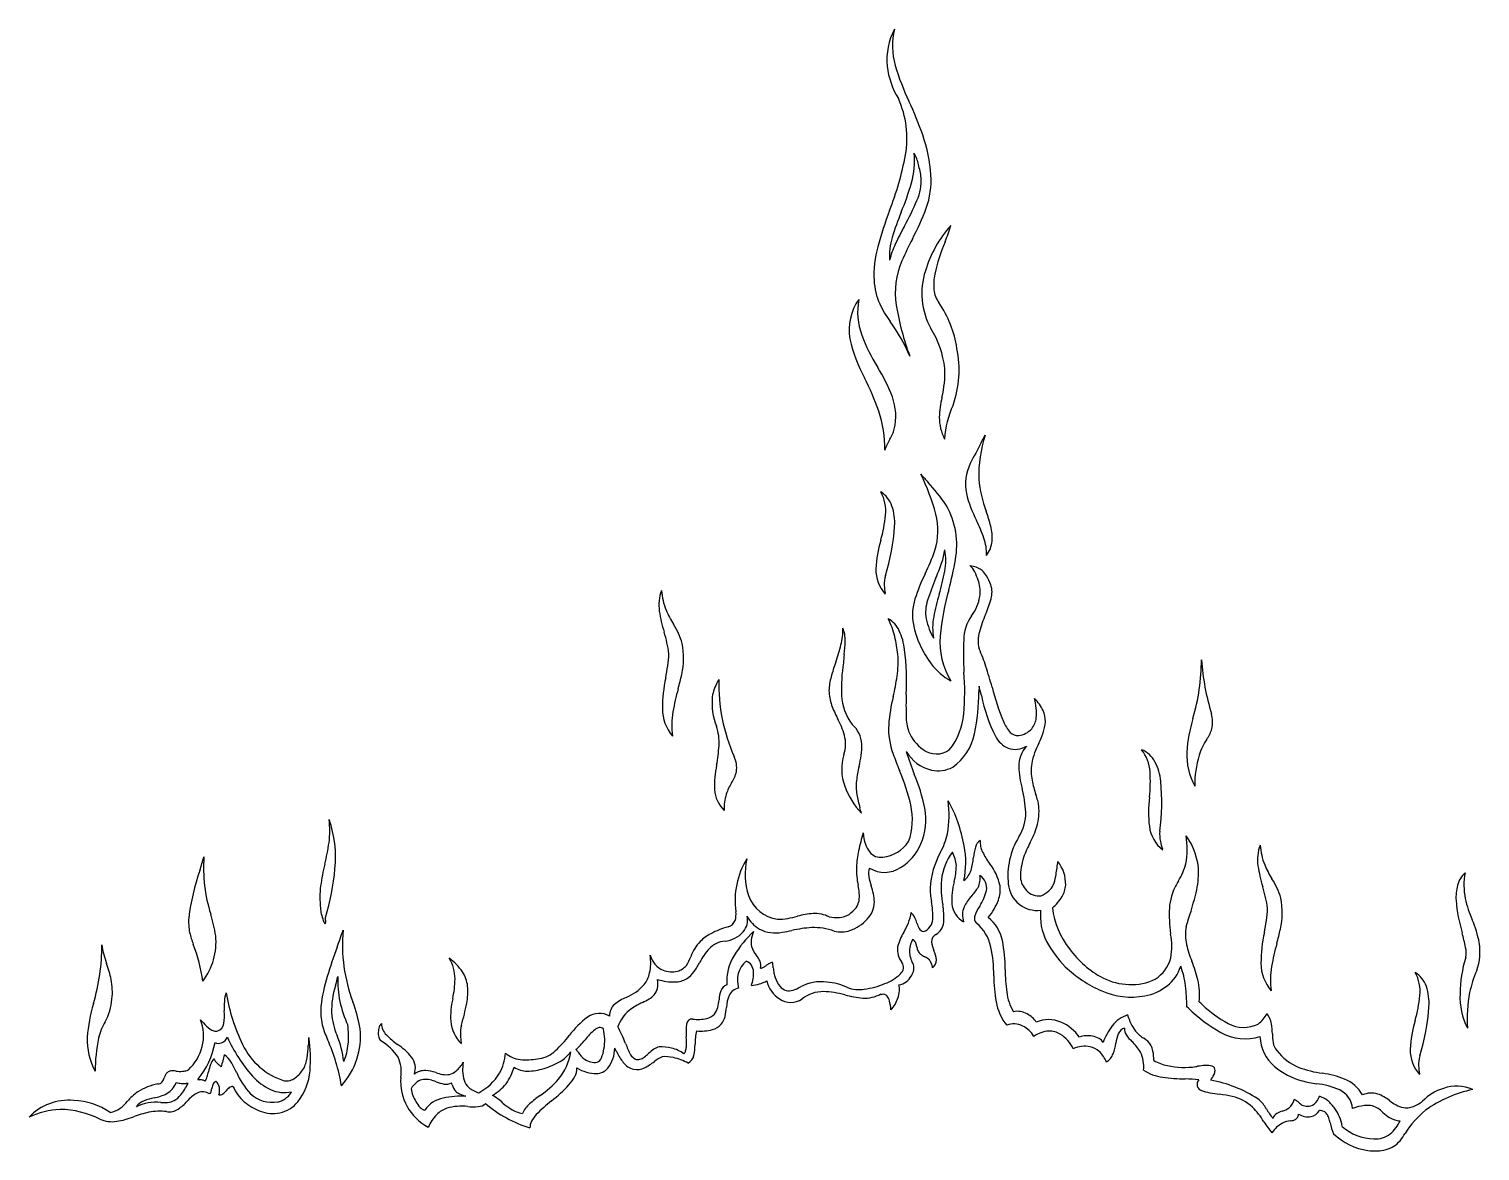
# Model space of a CAD drawing. Extents: x -38.8 to 24, y -17.1 to 3.4.
# Drawn here: x -38.77 to -32.73, y -15.37 to -10.7 of the extents above; entities that cross this region are included whole.
import ezdxf

# ---------------------------------------------------------------- set-up
doc = ezdxf.new("R2010")
doc.units = 0

msp = doc.modelspace()

# ---------------------------------------------------------------- linework, layer by layer
at = {"color": 7, "linetype": 'CONTINUOUS'}
for p, q in [((-34.808129, -12.424306), (-34.791764, -12.393611)), ((-34.818498, -13.004265), (-34.820819, -12.997637)), ((-34.81743, -13.438459), (-34.818183, -13.461618)), ((-34.652735, -13.643793), (-34.651848, -13.643625)), ((-34.489801, -14.173102), (-34.489109, -14.167822)), ((-32.744844, -14.620732), (-32.745232, -14.621701)), ((-33.945393, -14.779142), (-33.952248, -14.773127)), ((-36.655167, -14.989499), (-36.647251, -14.988621))]:
    msp.add_line(p, q, dxfattribs=at)
for centre, radius, start, end in [((-34.923194, -10.831658), 0.277773, 152.364841, 185.348882), ((-34.879185, -10.772911), 0.298441, 166.416012, 195.777904), ((-34.868119, -10.818894), 0.333883, 186.648689, 211.357002), ((-34.239299, -10.582139), 0.966138, 196.346801, 205.82133), ((-35.510447, -11.156671), 0.393074, 349.665575, 384.664966), ((-36.47942, -11.642446), 1.512306, 19.259945, 25.015127), ((-35.689751, -11.361932), 0.674318, 4.394706, 18.891342), ((-36.365433, -10.995881), 1.263044, 338.494474, 349.447726), ((-35.412845, -11.250758), 0.327424, 343.629498, 365.502998), ((-35.282612, -11.318272), 0.219261, 13.468368, 26.815779), ((-35.54635, -11.394327), 0.493619, 8.422507, 14.923605), ((-36.201653, -11.026324), 1.147531, 337.488796, 343.978444), ((-35.250929, -11.334426), 0.193272, 335.040612, 363.678769), ((-35.360602, -11.331619), 0.34385, 340.165203, 363.56111), ((-36.116413, -10.976047), 1.129872, 331.047745, 337.084865), ((-33.583749, -12.061986), 1.716037, 159.424568, 164.68752), ((-34.103211, -11.894315), 1.123343, 157.568587, 163.228489), ((-35.998943, -11.094066), 1.024949, 331.889856, 339.781407), ((-33.768278, -12.259205), 1.546014, 151.562653, 154.689433), ((-34.557321, -11.856595), 0.505328, 138.376945, 163.057394), ((-35.668394, -11.300141), 0.765845, 337.875078, 343.243169), ((-34.94065, -11.645451), 0.249738, 162.455205, 184.562597), ((-33.574877, -12.361308), 1.710441, 152.706532, 156.06772), ((-34.224652, -11.895748), 0.795949, 157.299452, 167.465301), ((-34.826162, -11.725322), 0.428835, 164.234818, 183.272694), ((-34.884136, -11.735597), 0.313442, 154.0107, 167.043113), ((-34.826704, -11.801824), 0.339299, 156.670767, 188.596186), ((-34.75387, -11.802897), 0.301718, 161.935087, 209.134234), ((-34.964914, -11.731484), 0.289963, 183.622294, 203.471113), ((-34.787184, -11.767008), 0.218914, 168.403657, 185.421928), ((-35.14137, -11.954942), 0.216908, 144.487121, 190.132845), ((-35.044605, -11.880887), 0.278217, 169.239433, 200.392873), ((-34.898871, -11.777787), 0.106708, 185.326569, 216.845963), ((-34.799605, -11.639472), 0.478602, 205.69348, 216.024698), ((-34.045746, -11.667032), 1.131752, 189.433998, 200.603324), ((-35.366773, -12.101732), 0.462483, 8.637927, 34.200361), ((-35.83859, -12.384588), 0.799964, 23.524431, 35.420257), ((-35.350361, -12.157487), 0.392416, 6.080729, 31.956601), ((-34.734593, -11.851791), 0.636195, 192.833623, 208.481264), ((-34.574394, -11.696417), 0.78329, 201.055726, 211.76773), ((-35.339535, -12.121956), 0.439252, 340.51322, 371.781165), ((-35.864309, -12.496769), 0.734751, 20.971418, 31.872307), ((-35.368049, -12.137192), 0.408451, 345.966605, 362.985559), ((-36.312286, -12.669274), 1.14089, 19.23325, 26.783018), ((-35.393191, -12.313951), 0.229418, 346.250441, 380.448363), ((-34.581572, -12.330637), 0.401473, 166.400355, 178.287497), ((-35.682905, -12.445959), 0.473089, 358.827617, 378.806541), ((-34.781267, -12.317816), 0.201601, 180.233968, 207.099072), ((-34.564754, -12.433654), 0.396709, 155.395855, 176.531276), ((-35.249496, -12.354431), 0.080386, 334.211364, 349.935421), ((-34.964516, -12.545436), 0.261313, 148.986574, 159.901182), ((-35.447608, -12.259518), 0.300059, 329.724143, 334.350722), ((-31.843891, -14.027243), 3.369883, 151.597312, 153.275131), ((-34.282078, -12.560259), 0.536239, 161.894168, 181.771648), ((-35.881642, -12.961687), 0.916684, 15.154077, 26.32386), ((-31.513163, -9.487098), 4.689707, 220.860387, 221.424634), ((-34.687483, -12.596527), 0.186654, 152.998546, 192.109301), ((-35.533375, -13.065597), 0.692807, 33.345507, 43.355585), ((-34.291427, -12.525776), 0.529103, 185.537964, 200.385184), ((-35.284312, -12.723792), 0.1105, 18.711567, 58.123173), ((-35.370323, -12.709095), 0.164633, 354.013643, 388.730444), ((-34.382602, -12.518351), 0.501306, 193.535698, 207.320002), ((-35.818434, -12.664964), 0.614909, 344.352788, 354.278686), ((-35.396446, -12.759428), 0.22815, 356.612689, 378.153894), ((-35.263129, -12.790008), 0.274829, 342.390639, 374.315833), ((-35.229947, -12.84685), 0.319488, 8.901333, 30.484789), ((-36.614565, -13.307603), 1.922393, 16.171387, 18.108855), ((-36.111958, -12.701147), 0.945989, 343.012732, 355.649443), ((-35.253104, -12.850793), 0.342976, 349.709216, 368.953515), ((-35.444977, -13.05129), 0.68731, 19.528227, 26.144967), ((-34.931294, -12.817032), 0.169111, 354.081601, 375.375171), ((-34.72523, -12.977036), 0.521982, 163.732087, 177.00298), ((-34.972425, -12.884674), 0.186249, 357.095687, 379.81393), ((-34.870818, -12.826709), 0.108012, 321.390083, 355.879974), ((-35.79786, -12.598949), 0.842549, 333.857353, 341.007608), ((-35.2115, -12.838748), 0.25389, 339.731141, 352.763097), ((-35.190983, -12.914213), 0.235401, 348.830696, 370.644467), ((-36.278087, -12.676325), 1.382686, 344.890993, 350.183495), ((-35.09938, -12.955937), 0.147249, 177.589599, 222.594809), ((-35.068395, -13.01333), 0.143389, 165.540552, 182.439159), ((-34.369221, -13.304237), 0.750704, 153.577413, 162.231835), ((-36.1531, -12.506821), 1.252259, 337.282489, 340.409269), ((-35.872447, -12.78855), 0.92834, 343.329648, 349.369058), ((-34.900206, -12.99271), 0.07209, 24.895016, 52.107494), ((-34.591988, -12.0073), 0.965305, 254.131596, 254.693093), ((-34.900601, -13.151046), 0.219379, 69.392022, 75.808618), ((-35.097208, -13.086892), 0.290444, 17.897025, 25.388415), ((-34.847361, -13.007773), 0.066538, 49.365427, 68.879598), ((-34.863959, -13.023697), 0.089459, 29.918579, 47.940056), ((-35.012614, -13.110633), 0.261667, 20.944556, 30.182733), ((-35.981136, -13.100281), 0.169008, 159.330306, 188.590068), ((-35.860766, -13.018132), 0.279406, 184.617415, 201.795223), ((-34.943626, -13.008302), 0.268259, 182.378018, 189.303885), ((-34.156972, -13.351438), 0.915228, 156.768438, 162.805329), ((-33.976371, -13.315429), 1.006194, 163.919792, 175.11061), ((-34.946381, -13.043656), 0.133812, 350.98636, 377.120377), ((-34.857199, -13.047185), 0.093914, 343.309611, 378.686367), ((-35.817538, -13.143541), 0.616069, 8.207028, 8.576012), ((-34.881764, -13.140541), 0.212656, 162.090826, 191.123738), ((-34.883486, -13.132466), 0.156552, 160.760683, 189.398163), ((-34.099381, -13.319632), 0.922554, 163.321551, 169.393482), ((-34.98395, -13.040393), 0.17145, 322.218807, 351.876429), ((-35.232393, -12.947585), 0.482065, 336.510155, 344.777785), ((-35.567939, -13.039339), 0.586674, 188.447615, 197.232025), ((-35.731519, -12.956359), 0.422454, 203.066055, 211.990515), ((-35.247427, -13.252281), 0.107673, 24.309981, 60.828389), ((-35.487192, -13.304579), 0.326829, 12.84459, 26.594868), ((-34.650165, -13.060312), 0.399894, 194.143885, 200.644067), ((-34.779092, -13.194652), 0.231463, 168.832623, 190.906183), ((-34.697172, -13.250129), 0.18397, 145.312362, 178.684189), ((-34.29176, -13.354902), 0.542972, 156.653768, 164.691819), ((-36.643249, -13.374933), 0.539789, 7.639367, 17.441964), ((-36.32689, -13.336432), 0.283942, 15.484513, 33.390734), ((-35.618109, -13.205717), 0.234044, 345.057417, 362.192151), ((-35.508239, -13.247602), 0.13402, 358.860102, 382.292298), ((-35.392032, -13.319959), 0.267327, 7.369521, 24.770197), ((-34.69937, -13.104061), 0.398662, 191.210782, 217.349324), ((-34.856612, -13.142913), 0.177638, 199.188799, 212.533469), ((-34.677796, -13.250782), 0.143151, 164.094645, 192.727613), ((-36.34716, -13.321472), 0.300138, 346.945906, 371.696579), ((-36.265436, -13.040408), 0.902136, 340.713015, 345.514387), ((-35.83529, -13.243229), 0.461098, 352.07142, 359.125282), ((-35.713311, -13.36665), 0.561182, 6.165105, 13.891149), ((-36.270503, -13.418057), 1.151227, 357.244208, 366.603424), ((-34.671303, -13.254853), 0.30863, 175.319507, 211.436553), ((-33.826633, -13.304189), 1.056069, 176.836235, 184.101426), ((-35.322771, -13.521688), 0.559166, 17.204453, 25.345737), ((-36.85273, -13.254407), 0.746075, 348.49541, 356.252129), ((-34.476414, -13.663278), 0.992218, 160.88639, 164.597686), ((-34.701138, -13.444505), 0.68876, 171.368752, 182.611699), ((-34.680025, -13.395372), 0.704164, 172.776694, 175.582901), ((-35.561973, -13.337961), 0.407823, 351.70896, 364.440949), ((-34.809366, -13.186847), 0.260998, 217.551504, 241.317946), ((-34.761414, -13.326805), 0.870125, 343.585931, 359.901133), ((-32.873956, -13.25695), 1.019833, 184.012202, 196.931761), ((-35.517901, -13.533985), 0.617746, 167.778051, 179.786558), ((-37.451069, -13.074296), 1.431374, 344.797369, 347.288262), ((-35.200547, -13.465637), 0.241607, 164.174567, 177.865699), ((-36.225851, -13.237707), 1.079225, 346.933675, 351.524516), ((-35.930912, -13.45997), 1.053973, 354.900118, 364.36664), ((-37.136652, -14.09946), 2.462828, 15.470477, 17.56286), ((-35.173122, -13.703072), 0.931789, 164.218301, 170.225648), ((-35.760188, -13.507292), 0.169331, 149.287287, 171.780386), ((-36.041654, -13.343825), 0.156179, 330.466863, 334.882675), ((-35.167234, -13.431962), 0.733335, 178.293137, 204.107008), ((-35.261138, -13.454824), 0.180857, 180.575179, 200.230408), ((-35.639567, -13.465858), 0.821395, 348.036796, 360.295784), ((-36.361306, -13.852543), 1.598442, 13.571749, 15.013979), ((-33.711559, -13.175035), 1.084987, 194.272458, 202.252825), ((-35.668364, -13.508541), 0.260661, 174.395263, 201.788271), ((-34.965215, -13.343124), 0.497156, 200.516271, 207.421531), ((-35.180422, -13.470197), 0.208838, 181.561881, 217.665067), ((-34.470945, -13.655663), 0.724811, 166.112509, 175.447244), ((-33.575139, -13.522003), 1.546233, 178.198973, 181.573221), ((-34.174602, -13.352716), 0.645069, 191.149044, 207.119438), ((-34.705787, -13.613078), 0.171597, 25.122724, 45.927695), ((-34.797384, -13.54899), 0.219103, 354.440942, 375.674981), ((-35.960944, -13.531884), 0.174698, 179.934321, 220.7551), ((-35.751477, -13.601796), 0.344639, 170.494788, 187.357609), ((-35.721795, -13.742311), 0.358305, 16.12658, 28.365914), ((-34.946551, -13.566472), 0.17425, 179.336185, 199.839949), ((-35.148279, -13.533569), 0.267923, 320.880644, 355.699566), ((-34.574925, -13.527601), 0.15241, 202.495243, 222.52011), ((-34.665864, -13.561488), 0.086991, 321.43784, 354.242509), ((-34.779517, -13.562164), 0.239605, 331.757956, 354.12984), ((-34.646988, -13.58361), 0.105863, 358.343948, 384.193345), ((-33.282083, -13.76349), 0.672312, 163.512442, 175.656935), ((-33.970842, -13.588331), 0.126037, 347.586572, 375.825967), ((-36.114217, -13.673154), 0.214814, 356.526085, 378.415709), ((-35.51507, -13.678833), 0.142127, 341.924089, 374.691038), ((-35.420385, -13.685463), 0.115135, 2.66402, 49.582227), ((-34.905264, -13.616633), 0.288798, 176.326462, 201.141011), ((-34.948266, -13.559624), 0.175102, 202.138903, 234.518893), ((-35.059275, -13.589494), 0.22808, 305.432342, 348.204026), ((-34.647594, -13.593181), 0.114474, 207.912335, 244.995083), ((-34.657561, -13.604644), 0.039445, 221.162615, 277.027738), ((-34.662816, -13.556198), 0.088111, 277.150442, 317.509761), ((-33.998435, -13.569072), 0.157652, 325.237666, 342.901502), ((-36.558276, -13.646005), 0.659702, 349.400798, 356.509382), ((-35.648268, -13.683898), 0.342914, 345.081947, 360.632635), ((-34.976871, -13.626667), 0.165742, 210.223634, 256.506292), ((-34.099568, -13.406923), 1.064596, 196.545655, 201.933216), ((-34.994888, -13.628476), 0.091996, 233.27336, 306.306939), ((-34.667428, -13.612928), 0.088719, 251.225109, 302.63506), ((-34.521399, -13.77349), 0.130424, 138.833891, 179.905246), ((-33.968433, -13.953257), 0.661156, 155.162873, 159.014849), ((-34.269803, -13.804441), 0.164634, 3.426078, 38.143103), ((-34.182543, -13.804873), 0.110498, 28.124175, 67.536671), ((-33.629777, -13.816342), 0.286283, 146.650997, 161.584711), ((-35.493948, -13.854958), 0.425009, 168.104024, 181.854988), ((-35.93352, -13.777865), 0.107436, 351.28612, 385.574579), ((-35.183187, -13.783572), 0.205903, 162.871926, 200.198852), ((-33.64201, -13.177009), 1.626226, 199.535072, 202.09517), ((-34.393474, -13.791638), 0.206656, 171.290867, 190.78274), ((-34.369276, -13.799325), 0.231773, 159.056695, 170.31816), ((-34.287335, -13.858365), 0.228144, 6.024824, 27.566482), ((-33.680922, -13.723591), 0.271766, 177.677273, 208.789767), ((-33.487281, -13.848405), 0.431857, 163.521206, 180.804983), ((-35.974527, -13.758192), 0.151529, 326.967986, 346.276003), ((-35.155537, -13.854197), 0.173562, 172.561716, 191.825357), ((-34.744111, -13.906098), 0.588247, 166.840605, 172.736873), ((-35.909737, -14.118331), 0.829257, 12.9178, 23.421465), ((-35.779558, -14.097594), 0.751894, 11.567743, 22.936206), ((-34.98776, -13.665026), 0.125912, 257.251614, 298.827813), ((-34.270064, -13.762623), 0.381908, 181.598254, 195.534636), ((-34.146399, -13.741695), 0.458722, 191.137095, 198.76493), ((-34.719095, -13.834192), 0.614908, 353.765481, 363.691379), ((-35.791883, -13.861951), 0.127032, 183.05232, 227.450951), ((-35.695878, -13.942727), 0.182357, 162.293969, 184.027566), ((-35.636543, -13.969624), 0.247178, 148.586167, 160.537306), ((-35.067782, -13.741565), 0.328715, 200.124931, 223.24297), ((-34.952089, -13.83468), 0.377369, 188.393408, 196.880531), ((-35.073384, -13.98251), 0.450969, 2.549611, 15.116404), ((-35.147111, -14.074353), 0.595851, 15.543006, 18.097605), ((-35.002759, -13.917886), 0.945997, 352.425114, 365.061826), ((-35.942927, -14.123122), 0.654637, 13.818334, 15.856177), ((-35.374578, -13.993376), 0.279716, 340.776699, 372.476198), ((-35.290946, -13.994765), 0.252602, 336.596883, 370.941364), ((-35.399084, -13.974655), 0.457173, 350.174909, 367.44319), ((-35.429844, -14.192046), 0.557538, 19.817551, 29.744593), ((-34.795671, -13.960382), 0.228108, 344.117435, 365.928707), ((-34.698109, -13.950281), 0.130025, 5.94206, 15.887173), ((-33.589573, -13.963275), 0.521982, 173.144645, 186.415538), ((-37.869407, -14.040852), 0.349502, 352.041303, 367.786346), ((-37.965207, -14.150507), 0.469131, 354.136368, 379.552574), ((-35.73674, -14.276323), 0.875181, 11.432405, 18.196385), ((-34.810999, -13.966425), 0.188179, 328.163674, 361.210788), ((-34.211831, -14.366658), 1.133315, 163.728285, 167.621273), ((-35.101559, -14.033966), 0.198769, 184.370031, 198.238596), ((-35.229737, -13.989106), 0.288216, 330.83334, 347.259586), ((-34.389018, -14.228065), 0.308332, 148.222018, 186.481112), ((-34.94171, -13.906681), 0.383446, 331.638391, 342.371205), ((-33.962137, -14.003649), 0.147249, 187.002742, 232.007952), ((-33.92216, -14.055195), 0.143413, 174.956986, 191.853542), ((-34.260434, -14.115645), 0.309856, 348.387894, 370.180997), ((-34.171076, -14.220025), 0.267993, 0.957673, 36.431089), ((-38.453207, -13.955077), 0.939563, 346.158792, 351.790292), ((-35.043219, -14.191525), 0.283802, 166.174564, 180.072357), ((-35.193803, -14.064946), 0.101464, 197.925936, 219.038406), ((-35.227428, -14.092557), 0.057957, 218.773741, 279.960938), ((-35.232732, -14.002889), 0.14755, 275.96324, 325.965061), ((-35.252149, -14.014962), 0.208998, 301.222953, 337.45377), ((-34.671787, -14.298197), 0.349631, 151.163924, 176.85944), ((-34.750906, -14.267094), 0.224045, 142.052778, 174.306961), ((-35.060206, -14.197179), 0.148976, 4.586691, 27.09704), ((-35.248492, -14.171484), 0.375888, 348.416449, 370.520435), ((-34.588701, -14.175424), 0.25278, 164.68441, 174.625405), ((-34.78678, -14.119809), 0.047063, 122.520944, 166.290937), ((-34.721164, -14.088134), 0.091269, 174.966178, 206.883955), ((-34.50166, -13.977399), 0.337124, 206.800745, 216.105963), ((-34.203067, -14.301848), 0.454265, 152.035347, 160.673292), ((-33.799886, -14.029829), 0.26829, 191.791247, 198.716199), ((-34.640081, -14.306277), 0.61623, 17.624687, 17.993443), ((-33.489058, -14.160368), 0.16901, 159.331199, 188.590509), ((-33.368691, -14.07822), 0.279406, 184.617686, 201.795266), ((-40.923852, -13.310575), 2.999391, 342.639908, 343.780543), ((-37.424342, -14.196619), 0.621376, 175.545315, 197.861581), ((-36.637352, -14.402554), 0.930614, 166.154295, 171.761745), ((-35.505526, -14.328675), 0.327251, 148.384929, 188.568505), ((-35.506524, -14.219946), 0.284703, 167.252957, 198.494583), ((-35.033294, -14.205399), 0.294038, 177.365454, 192.322218), ((-35.209954, -14.091898), 0.121392, 238.703399, 303.016192), ((-35.204102, -14.179913), 0.292443, 345.559595, 358.951316), ((-35.117923, -14.1257), 0.278774, 343.55692, 354.638904), ((-34.944032, -14.313595), 0.218669, 11.650073, 38.973946), ((-34.373665, -14.236148), 0.271592, 161.841712, 179.573439), ((-35.685187, -14.028781), 1.204067, 350.388083, 353.115921), ((-34.613443, -14.263753), 0.157041, 359.030259, 397.652288), ((-34.208004, -14.111432), 0.259763, 328.21007, 345.148111), ((-33.075848, -14.099425), 0.586689, 188.447729, 197.23191), ((-33.239441, -14.016441), 0.422459, 203.066572, 211.990804), ((-37.118371, -14.532148), 0.997698, 160.890189, 172.506233), ((-38.484977, -14.110829), 0.99033, 342.964488, 354.924998), ((-35.214093, -14.218167), 0.063085, 159.065834, 190.851887), ((-34.998008, -14.180556), 0.282412, 190.092093, 198.290828), ((-34.544935, -14.27543), 0.429998, 175.924307, 189.780313), ((-34.627958, -14.329942), 0.302917, 165.254208, 182.757192), ((-34.927704, -14.182082), 0.080375, 306.17734, 343.722479), ((-34.892168, -14.239454), 0.079521, 332.656293, 369.272773), ((-34.846346, -14.278197), 0.061031, 349.611927, 417.646156), ((-34.555967, -14.225188), 0.08973, 185.716249, 224.666732), ((-34.648331, -14.206646), 0.152084, 337.020826, 351.231877), ((-33.738502, -14.399727), 0.291192, 148.66071, 162.509865), ((-34.315718, -14.204684), 0.41274, 345.24918, 358.491977), ((-33.834819, -14.39652), 0.283945, 15.484627, 33.39062), ((-32.717628, -14.296721), 0.111606, 132.832664, 164.308205), ((-32.52894, -14.267965), 0.269838, 168.653359, 191.69744), ((-37.225749, -14.316033), 0.335894, 171.986326, 187.94486), ((-35.634705, -14.259454), 0.150643, 199.708962, 261.510667), ((-35.489592, -14.310612), 0.174286, 353.016814, 374.101333), ((-35.481264, -14.34594), 0.228395, 2.308784, 19.636314), ((-34.884185, -14.28728), 0.136956, 176.551755, 187.365063), ((-34.387709, -14.228303), 0.636917, 186.901481, 189.616486), ((-34.72764, -14.431283), 0.169224, 135.920546, 154.093482), ((-34.987557, -14.182698), 0.190436, 316.593091, 330.670351), ((-34.985614, -14.240293), 0.205212, 326.428828, 346.211906), ((-34.856574, -14.285031), 0.127662, 340.061945, 367.015656), ((-34.57544, -14.251429), 0.120484, 185.448359, 276.99749), ((-34.567668, -14.242079), 0.069636, 221.549484, 277.462088), ((-34.636821, -14.155884), 0.173823, 296.73477, 309.372852), ((-34.572017, -14.237062), 0.069974, 310.519635, 335.555459), ((-34.638467, -14.213937), 0.19454, 310.715207, 329.07101), ((-34.568242, -14.2569), 0.112221, 329.45915, 355.138597), ((-33.735626, -14.387519), 0.290536, 164.97733, 185.188683), ((-35.424568, -13.924151), 1.556512, 340.708179, 345.655703), ((-34.151186, -14.43502), 0.539801, 7.639259, 17.441399), ((-32.637352, -14.317917), 0.194627, 164.692446, 183.64565), ((-37.48456, -14.365514), 0.073921, 177.632806, 195.783423), ((-35.422831, -14.290156), 0.117166, 303.262336, 323.109335), ((-35.388077, -14.317673), 0.072861, 324.009665, 348.818779), ((-35.355424, -14.335921), 0.102374, 315.314492, 359.541844), ((-35.284617, -14.391567), 0.274888, 356.31244, 371.938865), ((-35.253031, -14.401314), 0.289215, 356.053277, 370.527085), ((-34.835838, -14.335788), 0.095087, 185.265319, 241.234031), ((-34.79805, -14.39057), 0.088297, 157.898593, 198.879184), ((-34.639244, -14.465849), 0.208141, 147.419834, 159.926989), ((-34.967244, -14.242168), 0.246329, 319.861457, 339.467545), ((-34.339292, -14.395768), 0.222849, 173.622888, 208.086343), ((-34.183317, -14.325414), 0.330218, 186.25473, 218.749053), ((-34.360626, -14.314508), 0.746045, 348.495894, 356.253071), ((-33.855085, -14.381561), 0.300138, 346.946351, 371.697024), ((-32.158205, -14.273321), 0.675785, 184.836058, 196.520223), ((-32.282738, -14.20476), 0.523878, 193.007368, 203.184425), ((-37.865315, -14.417445), 0.242722, 176.358682, 191.072159), ((-38.619264, -14.574679), 0.631944, 8.862676, 17.257106), ((-37.336345, -14.335996), 0.224893, 192.747701, 200.456575), ((-37.488235, -14.393238), 0.062578, 199.956197, 209.769775), ((-37.539007, -14.423486), 0.003642, 193.045931, 269.808556), ((-37.546529, -14.421551), 0.009355, 323.398593, 367.853497), ((-37.68809, -14.417143), 0.150861, 358.811426, 366.157895), ((-35.871918, -14.398388), 0.042186, 283.209601, 338.660787), ((-35.921519, -14.38685), 0.092873, 343.170404, 365.82011), ((-35.856437, -14.410698), 0.07588, 318.70318, 371.466058), ((-35.676908, -14.347196), 0.115773, 204.721782, 242.143766), ((-35.652558, -14.186697), 0.221793, 268.866937, 280.143035), ((-35.719124, -13.822661), 0.591864, 280.280204, 284.319138), ((-35.483427, -14.716531), 0.33261, 94.325425, 105.576831), ((-35.501438, -14.521312), 0.136627, 63.706112, 92.968128), ((-35.412229, -14.229918), 0.171322, 260.36078, 274.583017), ((-35.404658, -14.311378), 0.089524, 273.918525, 300.985469), ((-35.409423, -14.292663), 0.171337, 288.594147, 317.728765), ((-35.508298, -14.251436), 0.43275, 330.658698, 336.434494), ((-35.256526, -14.361664), 0.157907, 336.571391, 353.097729), ((-35.150605, -14.433817), 0.07357, 25.362806, 46.286422), ((-35.233078, -14.471055), 0.164053, 16.490989, 24.776702), ((-34.98422, -14.399871), 0.094804, 195.049406, 209.609955), ((-35.06681, -14.406258), 0.05659, 288.95278, 356.972548), ((-35.03093, -14.41512), 0.066708, 300.476645, 354.753118), ((-34.800568, -14.405879), 0.036047, 161.450845, 188.289275), ((-34.81424, -14.40693), 0.022385, 190.672706, 231.663506), ((-34.944877, -14.56315), 0.181268, 12.444229, 49.902805), ((-34.882364, -14.53001), 0.165386, 11.404618, 51.287474), ((-33.285281, -14.372161), 0.740861, 183.221461, 187.595119), ((-33.176334, -14.591392), 0.449782, 10.964446, 23.643884), ((-37.780371, -14.388928), 0.331768, 193.088533, 201.884843), ((-38.264071, -14.502954), 0.270424, 322.814455, 365.439846), ((-40.657311, -13.375166), 3.369795, 340.042404, 341.329941), ((-36.791051, -14.513963), 0.676464, 174.905844, 200.644132), ((-35.843078, -14.63981), 0.193643, 118.095027, 134.216626), ((-35.752869, -14.808761), 0.385168, 106.50228, 118.097065), ((-35.885434, -14.385709), 0.114158, 275.45802, 318.885481), ((-35.401704, -14.827981), 0.511257, 133.930013, 148.340818), ((-35.690457, -14.503951), 0.075884, 173.202079, 193.460504), ((-35.633473, -14.511479), 0.13336, 157.190386, 172.888212), ((-35.66457, -14.321082), 0.144632, 242.656105, 281.140469), ((-35.860132, -13.175661), 1.306586, 279.849578, 281.6594), ((-35.484234, -14.939085), 0.496558, 93.386553, 103.017114), ((-35.505638, -14.702136), 0.258863, 70.821168, 91.755238), ((-35.391732, -14.353499), 0.108068, 254.508241, 289.98904), ((-34.957922, -14.570783), 0.203691, 148.213745, 166.631031), ((-34.99041, -14.545738), 0.116643, 153.082419, 181.168536), ((-35.102494, -14.513972), 0.022536, 25.840575, 68.995417), ((-35.041878, -14.431419), 0.029108, 211.696469, 256.991068), ((-34.98206, -14.501993), 0.033005, 117.102365, 181.527504), ((-34.304075, -14.522592), 0.289239, 350.805151, 370.459925), ((-33.767512, -14.471442), 0.190828, 170.026247, 192.838894), ((-33.025825, -14.594074), 0.617746, 167.778051, 179.786558), ((-34.958958, -14.134394), 1.431337, 344.797249, 347.288371), ((-33.603892, -14.685833), 0.827669, 11.15825, 15.440038), ((-39.338645, -14.51389), 0.870129, 343.585964, 359.901167), ((-38.250809, -14.495701), 0.218597, 185.167723, 195.6428), ((-37.825953, -14.375932), 0.660013, 195.710125, 199.217728), ((-38.738129, -14.761925), 0.696086, 7.887851, 20.989253), ((-35.360439, -15.311781), 2.270024, 159.730438, 162.96858), ((-35.852978, -14.621214), 0.17351, 136.15636, 160.961623), ((-35.754527, -14.699656), 0.25137, 137.948482, 153.480235), ((-35.863792, -14.607254), 0.108442, 95.707191, 135.531577), ((-35.663727, -14.49173), 0.104877, 196.555845, 220.24361), ((-35.076756, -14.536412), 0.080351, 170.886966, 220.049496), ((-34.970161, -14.531307), 0.137897, 187.001722, 209.307772), ((-35.144764, -14.53184), 0.068408, 9.473909, 23.877866), ((-34.976565, -14.501695), 0.102479, 190.618886, 199.89802), ((-35.033172, -14.521678), 0.042453, 200.540634, 225.104411), ((-35.02463, -14.512512), 0.054977, 225.540643, 238.766537), ((-34.902484, -14.491724), 0.11312, 185.655888, 204.91384), ((-35.118774, -14.591251), 0.124971, 6.570718, 24.525002), ((-35.332628, -14.6416), 0.576856, 359.815225, 371.754022), ((-35.31054, -14.61582), 0.602076, 359.785552, 371.352219), ((-34.134346, -14.286323), 0.455187, 208.094909, 224.663653), ((-34.105559, -14.284943), 0.416543, 216.395353, 241.868604), ((-33.467655, -14.396508), 0.499881, 193.575734, 201.973368), ((-32.681101, -14.763154), 0.931734, 164.217927, 170.225503), ((-32.877725, -14.547251), 0.088529, 347.292482, 374.113958), ((-32.971641, -14.542945), 0.239766, 341.069071, 368.901627), ((-38.923859, -14.764284), 0.50457, 12.002165, 19.822523), ((-37.1714, -14.658417), 0.172553, 0.402708, 30.437738), ((-37.165245, -14.763695), 0.23973, 34.604743, 53.493984), ((-36.398363, -14.589034), 0.214201, 348.357216, 368.140294), ((-36.094929, -14.533615), 0.094773, 195.350401, 246.811325), ((-36.092721, -14.554105), 0.073606, 285.574456, 321.023484), ((-36.153198, -14.516876), 0.144325, 324.637528, 340.684324), ((-36.29894, -14.418138), 0.361567, 324.92379, 332.083661), ((-35.654379, -14.670465), 0.213514, 148.731189, 182.869717), ((-35.714336, -14.663683), 0.109034, 132.087208, 197.310967), ((-35.804393, -14.628161), 0.048465, 1.040557, 69.497046), ((-35.831744, -14.630999), 0.113367, 25.016267, 39.110651), ((-35.771936, -14.601078), 0.046552, 346.208872, 382.773302), ((-35.730394, -14.578974), 0.033404, 276.304174, 299.494352), ((-35.770772, -14.507377), 0.115601, 299.442453, 306.518753), ((-35.618434, -14.714366), 0.141404, 120.50787, 126.215412), ((-35.664414, -14.636583), 0.051047, 103.960338, 120.365607), ((-36.13158, -14.651627), 0.459413, 5.167347, 8.081253), ((-35.353515, -14.582934), 0.321681, 184.871103, 189.022072), ((-35.166579, -14.608511), 0.034897, 308.965377, 395.768279), ((-35.122095, -14.611221), 0.034033, 346.900035, 381.392167), ((-34.990332, -14.454232), 0.122598, 239.184033, 244.508832), ((-35.06447, -14.616441), 0.055803, 43.331321, 67.477692), ((-35.059421, -14.608108), 0.046485, 21.86978, 40.128345), ((-35.104217, -14.625925), 0.094694, 9.167466, 21.77813), ((-35.033024, -14.57947), 0.038482, 305.397614, 363.753295), ((-34.104477, -14.238148), 0.510468, 226.15306, 246.65364), ((-34.161956, -14.531844), 0.148092, 301.858259, 345.544958), ((-34.132897, -14.556264), 0.162213, 307.301012, 342.828571), ((-34.296692, -14.725916), 0.34124, 6.813471, 20.905115), ((-34.464836, -14.796944), 0.574699, 13.762373, 21.796532), ((-33.468865, -14.591971), 0.174701, 179.934929, 220.754819), ((-33.259419, -14.661881), 0.344622, 170.495002, 187.358507), ((-32.264129, -14.726137), 0.550808, 163.177008, 179.2701), ((-38.696062, -14.711693), 0.270847, 353.778844, 371.140782), ((-36.850587, -14.856719), 0.711943, 162.859611, 173.083787), ((-38.950368, -14.286581), 1.50758, 344.66944, 346.153151), ((-37.014109, -14.663307), 0.472759, 178.070169, 190.673978), ((-37.411714, -14.651213), 0.412907, 347.641236, 359.168584), ((-37.081565, -14.702456), 0.136106, 6.428795, 33.391321), ((-36.306639, -14.606552), 0.120836, 322.138967, 347.715434), ((-36.260802, -14.675072), 0.106678, 347.998902, 368.539269), ((-36.087217, -14.442781), 0.226908, 252.537716, 271.167663), ((-36.095314, -14.521836), 0.105567, 249.521938, 282.225792), ((-36.085306, -14.56939), 0.100289, 271.550396, 300.353017), ((-36.093328, -14.562516), 0.110328, 302.144165, 324.923), ((-35.891637, -14.634619), 0.1359, 338.770754, 363.095483), ((-35.775953, -14.526767), 0.157446, 274.003922, 298.51491), ((-35.587243, -14.640361), 0.116215, 192.297854, 238.691802), ((-35.618167, -14.626175), 0.053535, 187.732989, 207.234419), ((-35.559948, -14.619231), 0.110393, 196.548952, 218.922652), ((-35.47621, -14.849619), 0.180868, 81.879803, 118.038648), ((-35.471646, -14.932385), 0.262661, 66.169309, 85.417703), ((-35.335992, -14.37116), 0.330689, 277.079865, 292.530401), ((-35.273787, -14.50332), 0.184907, 290.41754, 314.305048), ((-35.164352, -14.607113), 0.075483, 280.113686, 330.286741), ((-35.164624, -14.60451), 0.077038, 328.705361, 349.208215), ((-34.081831, -14.639822), 0.673954, 180.3093, 189.63145), ((-33.908141, -14.608953), 0.800379, 180.652916, 187.372015), ((-34.188313, -14.432001), 0.247866, 242.710263, 268.853103), ((-34.180495, -14.461686), 0.218505, 266.64734, 296.268453), ((-34.18308, -14.723779), 0.283655, 354.126173, 372.947124), ((-33.059865, -14.723656), 0.1105, 18.711567, 58.123173), ((-33.145878, -14.708958), 0.164634, 354.013295, 388.729648), ((-32.291531, -14.81869), 0.49462, 156.530275, 167.761105), ((-37.856841, -14.754721), 0.102378, 156.749715, 177.528547), ((-37.197991, -14.596198), 0.762122, 188.915306, 206.02611), ((-37.172234, -14.789383), 0.340538, 162.17964, 181.525886), ((-37.189689, -14.709691), 0.24441, 348.530758, 365.275955), ((-36.20345, -14.924612), 0.208174, 113.443291, 129.201792), ((-36.364076, -14.543623), 0.205313, 292.269517, 318.108505), ((-36.235017, -14.664613), 0.087794, 300.246916, 318.505253), ((-36.215332, -14.683702), 0.060416, 319.695785, 347.037733), ((-35.74843, -14.754303), 0.151753, 161.452602, 175.993065), ((-35.853427, -14.719916), 0.04128, 110.11902, 160.345791), ((-35.709528, -14.783788), 0.159503, 158.591192, 176.985251), ((-35.810835, -14.747687), 0.052117, 98.381565, 154.884895), ((-35.607662, -14.657228), 0.049401, 219.405497, 254.889653), ((-35.607946, -14.650263), 0.05609, 257.024665, 286.807809), ((-35.625181, -14.590709), 0.118086, 286.457508, 302.790268), ((-35.464337, -14.85825), 0.148589, 89.975863, 127.250791), ((-35.47604, -15.074283), 0.364811, 74.124928, 88.151958), ((-35.270012, -14.337801), 0.399953, 254.595958, 265.618951), ((-35.317737, -14.572491), 0.128818, 248.225784, 280.060617), ((-35.291968, -14.601614), 0.135244, 266.356068, 299.214621), ((-35.224262, -14.719213), 0.001752, 194.594646, 233.891447), ((-35.223681, -14.718216), 0.002903, 236.223758, 262.043738), ((-35.221924, -14.701964), 0.019249, 263.559287, 274.904887), ((-35.217111, -14.743513), 0.022595, 41.428792, 98.057329), ((-35.239456, -14.760512), 0.050637, 14.482918, 39.119192), ((-35.278712, -14.697665), 0.129303, 316.932476, 342.429042), ((-35.278285, -14.693708), 0.130149, 340.711375, 354.068835), ((-35.210791, -14.699641), 0.062412, 353.083558, 376.971973), ((-34.492581, -14.686177), 0.210867, 186.938544, 210.577785), ((-34.18384, -14.425835), 0.3067, 246.370994, 280.762304), ((-34.157626, -14.53687), 0.192789, 279.270409, 309.654762), ((-34.731755, -14.779002), 0.77953, 0.431883, 6.89405), ((-33.593996, -14.664831), 0.614917, 344.353331, 354.279001), ((-33.171999, -14.759292), 0.22815, 356.612689, 378.153894), ((-32.525516, -14.731013), 0.289621, 177.646727, 206.865226), ((-32.14373, -14.826372), 0.641133, 169.890774, 183.175829), ((-37.859316, -14.950574), 0.672308, 163.512369, 175.656862), ((-38.65697, -14.721416), 0.230996, 330.570022, 355.125643), ((-38.183317, -14.806969), 0.224648, 350.901759, 364.217649), ((-37.557543, -14.771908), 0.402162, 176.920972, 182.642257), ((-37.295843, -14.79025), 0.262215, 175.787418, 192.840561), ((-37.224392, -14.778366), 0.288958, 183.985577, 203.147265), ((-36.883512, -14.605659), 0.612634, 193.711323, 203.481893), ((-38.08114, -14.989925), 0.698657, 10.292007, 19.870177), ((-36.68313, -14.815904), 0.334079, 166.794989, 182.928903), ((-38.002517, -14.555031), 1.071807, 344.07805, 349.068182), ((-36.295187, -14.808413), 0.060192, 131.443607, 183.060685), ((-36.16856, -14.913034), 0.163011, 130.178943, 159.323032), ((-36.110107, -14.996596), 0.26473, 114.08567, 128.175944), ((-36.36247, -14.448806), 0.338427, 295.243201, 300.48279), ((-35.969137, -14.760296), 0.065837, 319.318418, 346.616308), ((-36.121988, -14.723242), 0.223115, 346.445055, 354.739465), ((-36.139598, -14.751431), 0.271847, 346.919362, 354.941618), ((-35.600733, -14.675253), 0.079667, 233.935686, 305.669063), ((-35.361277, -14.795099), 0.177263, 2.955063, 15.459705), ((-34.537447, -14.716477), 0.211936, 189.808512, 219.095329), ((-34.657616, -14.873812), 0.082044, 60.173192, 101.60836), ((-33.465553, -14.276444), 0.694947, 226.332714, 240.280056), ((-36.367271, -17.610962), 3.775176, 48.949253, 49.208459), ((-33.535534, -14.393596), 0.511306, 226.420291, 241.437072), ((-33.887511, -14.701011), 0.945989, 343.012732, 355.649443), ((-38.20539, -14.972247), 0.28558, 151.257137, 165.960799), ((-38.225623, -14.894535), 0.180014, 346.03144, 382.17218), ((-38.251401, -15.024295), 0.275921, 41.960755, 45.765761), ((-37.908541, -14.721708), 0.181397, 220.621669, 232.591778), ((-37.999493, -14.837519), 0.038322, 289.449102, 352.543103), ((-37.190376, -14.750748), 0.374127, 195.149945, 205.055713), ((-37.748927, -14.896348), 0.307069, 354.040835, 368.724868), ((-37.242041, -14.882483), 0.076545, 160.436959, 176.742356), ((-37.284294, -14.866117), 0.031277, 131.357336, 162.769682), ((-37.236652, -14.841203), 0.068324, 181.205505, 225.484732), ((-36.860436, -14.816784), 0.157173, 185.912596, 224.59142), ((-36.832981, -14.884861), 0.143389, 165.540552, 182.439159), ((-36.226265, -15.110399), 0.368315, 126.903004, 143.655039), ((-36.398056, -14.885377), 0.085251, 59.893413, 125.386464), ((-36.395444, -14.880096), 0.020849, 45.995482, 97.814811), ((-36.919924, -15.17116), 0.676966, 21.311315, 27.795925), ((-35.822494, -14.877396), 0.214501, 171.557956, 185.54891), ((-36.004143, -14.85107), 0.030962, 135.781786, 170.398245), ((-36.012055, -14.846225), 0.022008, 81.475712, 130.448729), ((-35.989044, -14.652934), 0.17266, 263.432162, 282.770671), ((-35.964834, -14.760176), 0.062719, 282.85668, 316.671264), ((-35.946048, -14.796712), 0.073864, 284.876395, 318.286811), ((-35.953155, -14.795003), 0.08038, 320.748879, 347.094612), ((-34.67186, -14.923585), 0.079375, 62.674237, 112.261719), ((-34.695123, -14.965074), 0.126923, 32.910099, 61.942109), ((-34.670568, -14.899388), 0.110684, 34.125548, 60.941598), ((-34.527712, -14.953808), 0.12728, 66.115531, 113.735049), ((-34.543631, -14.999957), 0.175972, 34.881885, 67.460207), ((-33.992932, -15.046813), 0.332719, 144.259292, 157.877117), ((-34.163685, -14.924865), 0.122893, 106.580936, 143.905853), ((-34.008622, -14.754798), 0.19719, 195.375326, 217.231794), ((-33.715442, -14.723235), 0.135769, 241.607484, 296.462055), ((-33.723259, -14.753032), 0.114389, 306.671746, 335.244019), ((-33.702481, -14.864256), 0.104476, 11.472018, 37.308291), ((-33.82987, -14.885767), 0.233637, 0.102391, 10.428577), ((-32.500783, -14.976899), 0.521982, 163.732087, 177.00298), ((-38.258148, -14.910673), 0.271768, 177.677566, 208.79006), ((-37.881248, -15.033183), 0.615131, 167.778943, 180.780059), ((-37.98873, -14.824545), 0.051011, 233.966034, 253.403754), ((-37.994607, -14.843141), 0.031513, 253.98778, 284.469855), ((-37.988144, -14.881817), 0.045056, 293.346621, 337.138044), ((-37.361463, -14.635826), 0.641754, 204.241714, 221.56104), ((-36.796553, -14.968495), 0.813826, 175.275208, 177.615773), ((-38.178875, -14.992318), 0.578441, 355.355903, 369.036988), ((-38.237702, -15.225799), 0.775938, 9.222056, 24.081371), ((-37.880592, -15.051139), 0.421702, 6.886584, 22.17764), ((-37.697518, -14.895819), 0.305342, 317.6675, 365.774154), ((-37.252273, -14.883115), 0.066377, 175.696264, 194.482385), ((-37.290365, -14.89387), 0.02682, 192.587632, 231.394506), ((-37.406144, -15.088643), 0.200053, 31.761033, 60.32428), ((-37.047615, -14.659134), 0.330762, 224.246594, 234.912861), ((-36.708221, -14.879832), 0.268251, 182.378198, 189.304065), ((-36.955724, -14.554906), 0.548657, 313.137856, 322.076047), ((-37.038588, -14.425829), 0.756616, 317.956816, 320.163094), ((-36.232627, -15.085798), 0.285196, 130.321447, 142.078301), ((-36.390245, -14.900934), 0.042264, 100.958144, 129.573739), ((-36.5834, -14.912404), 0.207893, 350.07159, 373.152424), ((-36.371818, -14.92196), 0.336672, 356.962921, 364.057538), ((-35.515098, -14.941566), 0.484637, 175.199426, 178.499893), ((-35.843067, -14.913824), 0.155497, 165.028968, 175.272128), ((-35.976173, -14.68031), 0.1941, 264.941994, 284.64932), ((-34.520275, -14.990811), 0.116754, 93.552505, 125.797701), ((-34.525011, -14.963987), 0.08974, 59.217695, 91.595664), ((-34.555173, -15.009398), 0.144215, 25.440773, 58.155854), ((-34.365344, -14.99433), 0.100886, 78.193181, 109.65388), ((-34.359306, -14.982226), 0.08787, 61.870069, 80.432852), ((-34.334929, -14.938454), 0.037784, 26.637013, 63.174858), ((-34.079369, -14.947526), 0.169924, 158.472081, 172.290181), ((-34.200889, -14.899884), 0.0394, 105.354799, 158.073573), ((-34.167576, -14.866499), 0.043987, 173.986711, 214.552374), ((-34.069878, -14.796644), 0.164086, 215.293396, 227.231964), ((-34.306479, -15.054302), 0.185728, 29.883886, 47.622902), ((-34.050639, -14.777706), 0.150048, 219.975787, 237.429099), ((-34.17499, -14.978704), 0.086349, 32.3228, 59.69412), ((-33.709102, -14.698668), 0.207532, 240.884668, 287.202958), ((-33.475392, -14.890272), 0.172459, 182.207679, 229.5996), ((-33.376446, -14.884939), 0.219788, 180.106948, 189.707996), ((-38.254844, -14.883379), 0.211097, 314.033896, 345.007338), ((-38.342892, -14.85496), 0.351343, 321.060337, 349.036503), ((-37.982497, -14.89038), 0.035001, 243.778324, 290.412811), ((-38.092001, -14.947086), 0.136748, 338.150364, 348.799708), ((-38.01333, -15.050527), 0.094804, 30.007504, 54.187192), ((-37.622773, -14.806655), 0.288083, 205.48332, 252.316713), ((-38.035253, -14.922932), 0.42574, 351.610313, 358.424211), ((-37.668456, -14.909492), 0.225717, 336.201384, 355.238805), ((-37.392398, -15.158181), 0.275827, 39.630375, 55.896324), ((-37.582124, -15.015071), 0.616069, 8.207028, 8.576012), ((-36.995795, -14.951989), 0.207307, 331.804499, 356.023849), ((-36.711155, -14.869616), 0.124168, 231.183821, 262.624954), ((-36.666243, -14.867338), 0.12276, 278.899995, 314.253479), ((-36.749475, -14.924909), 0.235369, 320.436389, 351.356949), ((-36.628824, -14.880421), 0.137592, 299.392827, 324.521268), ((-36.610967, -14.812744), 0.179937, 309.965111, 318.264327), ((-36.653414, -15.08068), 0.204642, 35.380187, 39.448219), ((-36.391498, -14.900374), 0.113398, 213.034907, 233.335627), ((-36.516462, -14.928269), 0.139283, 335.91438, 351.752715), ((-36.476845, -14.943017), 0.14296, 323.331364, 359.081937), ((-36.940676, -15.282957), 0.694392, 27.621336, 29.094505), ((-36.099858, -14.851665), 0.250675, 205.864029, 217.724885), ((-35.420995, -14.576106), 0.935779, 201.899115, 205.139548), ((-36.225462, -14.943163), 0.052442, 215.542526, 244.458609), ((-36.36421, -14.778122), 0.255145, 306.916733, 312.186557), ((-36.038205, -15.136237), 0.229135, 125.540802, 132.45316), ((-36.138703, -14.994245), 0.055183, 100.354946, 126.332183), ((-36.148421, -15.176855), 0.236894, 77.650927, 90.048627), ((-36.120451, -15.063442), 0.120162, 51.523646, 79.11364), ((-36.068712, -14.948268), 0.031232, 317.495415, 343.978422), ((-36.113081, -14.934687), 0.07763, 343.382014, 356.225496), ((-36.052158, -14.964885), 0.048822, 299.599692, 347.841377), ((-36.212264, -14.929938), 0.212698, 347.722426, 360.285335), ((-34.378295, -15.050739), 0.113337, 77.963593, 114.304142), ((-34.374311, -15.024687), 0.087041, 48.818901, 76.952426), ((-34.393627, -15.043552), 0.113977, 20.666716, 47.754678), ((-34.326207, -14.942941), 0.072005, 303.005232, 339.464209), ((-34.464201, -14.892986), 0.218759, 339.890382, 351.656608), ((-34.259946, -15.019655), 0.128303, 352.586186, 386.820862), ((-34.174896, -14.972249), 0.082994, 10.196585, 28.588595), ((-34.293238, -14.993992), 0.203317, 359.253457, 370.323323), ((-33.518283, -14.908307), 0.076047, 190.374267, 218.326726), ((-33.401553, -14.817568), 0.223895, 218.018211, 247.895539), ((-32.87493, -14.955799), 0.147252, 177.590122, 222.594891), ((-32.843948, -15.013194), 0.143389, 165.540552, 182.439159), ((-38.177603, -15.068613), 0.028913, 99.537805, 128.751795), ((-38.172956, -15.100049), 0.060686, 78.944103, 98.946454), ((-38.142789, -14.910906), 0.130901, 261.862142, 274.039087), ((-38.139001, -14.948985), 0.092656, 273.360864, 282.462896), ((-38.125224, -15.007858), 0.032206, 281.134666, 302.092146), ((-37.751928, -15.108306), 0.280935, 160.33916, 166.57003), ((-37.944445, -15.039019), 0.076332, 139.214009, 160.69524), ((-37.954384, -14.969575), 0.051707, 202.253405, 227.566151), ((-37.862399, -14.877079), 0.182123, 225.841828, 232.88447), ((-37.838117, -15.048894), 0.136788, 158.147918, 168.792688), ((-38.346055, -15.253252), 0.484401, 25.36115, 31.089993), ((-37.75306, -14.952625), 0.14634, 307.605668, 327.184454), ((-37.840065, -15.020131), 0.238492, 321.430389, 355.425681), ((-37.752964, -14.963812), 0.140508, 330.999792, 351.306652), ((-37.352995, -15.041629), 0.130668, 348.942847, 386.493117), ((-37.238918, -15.028644), 0.075021, 340.79549, 398.200787), ((-37.124054, -15.109967), 0.071738, 88.483058, 127.849946), ((-37.133379, -15.204036), 0.166161, 70.763261, 86.126644), ((-37.036578, -14.991005), 0.064941, 282.685134, 311.052052), ((-37.08701, -14.934856), 0.140409, 311.523539, 330.438958), ((-36.785908, -15.033165), 0.18131, 170.783977, 194.552006), ((-36.987476, -14.953401), 0.245241, 325.12512, 343.290312), ((-36.701347, -14.952982), 0.087506, 234.154258, 271.896578), ((-36.705722, -14.669088), 0.324374, 266.222239, 278.966336), ((-36.697796, -14.808079), 0.232361, 269.838593, 287.410841), ((-36.710213, -14.752921), 0.288745, 286.486849, 301.04717), ((-36.57083, -15.026144), 0.079732, 332.039009, 358.912703), ((-36.408307, -14.891168), 0.159643, 238.7556, 269.634526), ((-36.414356, -14.921109), 0.083329, 237.433278, 274.953654), ((-36.411792, -14.984829), 0.066024, 272.141225, 318.717236), ((-36.42055, -14.973664), 0.033275, 293.727221, 339.879865), ((-36.235431, -14.95577), 0.079747, 218.163301, 255.572567), ((-36.241322, -14.967165), 0.067305, 258.013559, 297.197537), ((-36.237071, -14.964543), 0.028174, 247.0144, 286.252678), ((-36.24648, -14.936056), 0.058165, 287.297374, 307.643572), ((-36.328735, -14.790211), 0.264665, 296.519954, 307.177759), ((-36.001919, -15.224373), 0.278759, 119.014558, 126.774024), ((-36.126876, -15.162612), 0.1823, 78.234068, 93.223008), ((-36.154774, -15.250686), 0.274372, 62.490608, 76.280849), ((-34.032427, -14.888257), 0.17874, 235.868977, 263.446774), ((-33.992949, -14.824012), 0.198009, 240.671022, 258.251017), ((-33.963082, -14.693733), 0.331651, 257.782208, 278.461249), ((-34.036097, -14.139321), 0.890822, 277.859423, 278.298767), ((-33.853663, -15.360002), 0.343436, 93.721177, 99.022154), ((-33.86899, -15.090225), 0.073267, 72.534891, 95.453278), ((-33.852106, -15.037088), 0.017513, 356.472453, 433.053094), ((-33.880661, -15.035368), 0.04612, 334.545591, 356.521964), ((-33.394879, -14.790815), 0.300398, 230.199924, 255.110509), ((-33.322923, -14.589235), 0.465217, 249.505465, 262.014905), ((-32.719179, -15.008166), 0.268259, 182.378018, 189.303885), ((-38.189117, -15.331996), 0.242696, 101.246009, 122.554802), ((-38.236574, -15.07), 0.023961, 270.300553, 319.772591), ((-38.268453, -15.048122), 0.06255, 323.333343, 341.259382), ((-38.107506, -15.106818), 0.10879, 152.257362, 159.21872), ((-38.173674, -15.071983), 0.034013, 130.360423, 152.306139), ((-38.241132, -15.058135), 0.087185, 298.846675, 339.538243), ((-38.134866, -14.995761), 0.096051, 255.171799, 267.769896), ((-38.356767, -14.968785), 0.275513, 321.683671, 333.475955), ((-38.125949, -14.797791), 0.294221, 267.534866, 271.532789), ((-38.108703, -15.594813), 0.502994, 90.176519, 91.068037), ((-38.052083, -14.941974), 0.134949, 262.535506, 264.893488), ((-38.074547, -15.205096), 0.129132, 79.229929, 85.357512), ((-38.054802, -15.106163), 0.028267, 55.030885, 81.073959), ((-38.146249, -15.028859), 0.120496, 333.300629, 343.129534), ((-38.423739, -14.94376), 0.410742, 343.003038, 346.010206), ((-37.930463, -15.126431), 0.082092, 159.753523, 172.828197), ((-37.981069, -15.107939), 0.028214, 119.012488, 159.422678), ((-38.028192, -15.120196), 0.04982, 13.817267, 47.839908), ((-37.62598, -14.925359), 0.30696, 203.096099, 223.067745), ((-37.663272, -14.899978), 0.240695, 222.173684, 244.485637), ((-37.701921, -15.019678), 0.062015, 262.253946, 307.978061), ((-37.008833, -15.082893), 0.216527, 175.708463, 242.049325), ((-37.093819, -15.16746), 0.102679, 127.118098, 149.154873), ((-37.122606, -15.130995), 0.056238, 96.870842, 126.15112), ((-37.125183, -15.19377), 0.118682, 66.051073, 92.004102), ((-37.004608, -14.816982), 0.241781, 252.17158, 259.076382), ((-37.014643, -14.926855), 0.170282, 248.515776, 259.981628), ((-37.036429, -14.981934), 0.073788, 259.064947, 281.024743), ((-37.036383, -15.049217), 0.046004, 260.133014, 299.775284), ((-37.271649, -15.185225), 0.275414, 18.558508, 20.416914), ((-36.948724, -15.081828), 0.063805, 194.282117, 221.906444), ((-36.894148, -15.055712), 0.071081, 198.887052, 228.318828), ((-37.012184, -14.922985), 0.236129, 298.317519, 327.476716), ((-36.985769, -14.919248), 0.26496, 302.751713, 318.842524), ((-36.876687, -14.801104), 0.412547, 304.191008, 318.433564), ((-37.003313, -14.647093), 0.657662, 308.171265, 316.697067), ((-36.647822, -14.985908), 0.166603, 317.643997, 332.231937), ((-33.940734, -14.272402), 0.801306, 261.958755, 268.720673), ((-33.980634, -15.865208), 0.792005, 84.300832, 88.407583), ((-33.878422, -15.09763), 0.031239, 138.957569, 191.815592), ((-33.969538, -14.995545), 0.143502, 324.445239, 335.440564), ((-33.94042, -15.588927), 0.517413, 56.797099, 80.249253), ((-33.339696, -14.587244), 0.511314, 254.996117, 261.814136), ((-33.449859, -15.427831), 0.336562, 66.560079, 83.626897), ((-33.440073, -15.443674), 0.39722, 68.622981, 82.401575), ((-33.358696, -15.220285), 0.159637, 30.215509, 66.595611), ((-33.59309, -15.14356), 0.616092, 8.221314, 8.590298), ((-38.190339, -15.312247), 0.225596, 124.992949, 140.015891), ((-38.203511, -15.393825), 0.246641, 101.315702, 111.263332), ((-38.287929, -14.954449), 0.200786, 280.335316, 296.267621), ((-38.215171, -15.081449), 0.094567, 299.87074, 322.051015), ((-37.988582, -15.275339), 0.166156, 121.286924, 138.874665), ((-38.049454, -15.180918), 0.053937, 63.950627, 118.114472), ((-38.021597, -15.122636), 0.010673, 246.996771, 281.934368), ((-38.021292, -15.126818), 0.006543, 286.901333, 331.205281), ((-38.033613, -15.119931), 0.020659, 330.926147, 348.536444), ((-38.126717, -15.098991), 0.116084, 347.540075, 351.48324), ((-38.041654, -15.120075), 0.062952, 341.599437, 370.782987), ((-37.979382, -15.117387), 0.022702, 263.57889, 307.830524), ((-38.020155, -15.064456), 0.089516, 307.663985, 319.806877), ((-37.881721, -15.181678), 0.091881, 128.273698, 139.680796), ((-37.924566, -15.127111), 0.022504, 86.263495, 128.690528), ((-37.758576, -15.032128), 0.179801, 203.789103, 229.094379), ((-37.759486, -15.037909), 0.132873, 226.926919, 279.852271), ((-37.709456, -14.993392), 0.136506, 245.091254, 282.662048), ((-37.765528, -15.069805), 0.104379, 294.953395, 306.029891), ((-37.762513, -15.072224), 0.100654, 305.451898, 317.10406), ((-37.7204, -15.11), 0.044101, 315.816222, 337.918392), ((-37.023356, -15.084744), 0.161444, 190.734673, 210.963991), ((-37.029249, -15.265985), 0.114061, 99.536333, 146.760294), ((-36.961383, -15.575767), 0.431088, 88.900823, 101.610878), ((-36.955926, -15.082907), 0.057863, 225.877951, 245.210999), ((-36.921436, -15.008758), 0.139641, 245.119379, 256.888119), ((-36.869637, -15.024178), 0.110963, 229.693753, 254.025507), ((-36.963899, -15.353747), 0.244041, 47.521903, 60.148333), ((-36.370349, -15.532233), 0.476826, 125.148289, 131.859372), ((-33.880744, -15.091757), 0.030805, 203.471272, 250.467911), ((-33.831455, -14.979654), 0.153199, 247.110265, 260.460188), ((-33.717105, -14.365319), 0.778067, 259.65359, 262.76181), ((-33.871615, -15.625136), 0.491209, 77.220091, 83.3976), ((-33.80577, -15.327473), 0.186361, 47.13444, 76.718815), ((-33.732717, -15.257253), 0.126393, 39.462963, 53.243841), ((-33.566508, -15.14502), 0.062707, 309.44815, 346.682459), ((-33.513562, -15.189862), 0.031451, 55.069031, 75.123465), ((-33.465205, -15.1256), 0.067718, 309.420031, 343.092888), ((-33.424918, -15.232637), 0.090715, 49.218384, 74.328483), ((-33.356542, -15.20502), 0.095066, 5.550219, 64.742636), ((-33.183898, -15.222348), 0.090265, 72.840165, 114.093896), ((-33.221575, -15.307193), 0.18278, 51.811735, 69.40016), ((-32.833225, -15.292187), 0.186359, 105.769726, 137.442695), ((-32.660992, -15.613877), 0.506553, 101.496875, 125.965492), ((-32.828431, -15.259951), 0.157208, 64.985193, 110.650076), ((-38.608864, -15.385912), 0.223779, 84.210411, 136.8929), ((-38.625925, -15.538864), 0.339068, 92.921161, 115.564059), ((-38.648244, -15.58411), 0.383906, 63.521172, 89.247918), ((-38.591908, -15.433827), 0.270611, 54.517145, 88.810311), ((-38.453978, -15.109499), 0.105721, 280.434839, 305.798976), ((-38.510444, -15.043839), 0.192148, 308.003458, 320.025221), ((-38.160565, -15.72072), 0.520843, 102.462989, 109.898975), ((-38.263945, -15.237032), 0.078608, 111.658258, 142.465167), ((-38.244629, -15.351356), 0.181606, 83.463804, 116.718283), ((-38.228826, -15.419528), 0.212024, 82.209645, 102.016381), ((-38.2072, -14.97078), 0.200851, 265.214401, 273.465094), ((-38.18971, -15.139805), 0.070425, 261.527184, 303.111809), ((-38.199929, -15.103913), 0.067526, 274.134534, 298.148988), ((-38.268331, -15.026838), 0.208037, 304.252639, 317.994468), ((-37.723071, -14.985673), 0.238187, 229.956876, 248.523756), ((-37.756402, -15.065681), 0.151541, 249.175897, 280.791981), ((-37.741108, -15.124899), 0.044139, 275.665767, 296.38368), ((-37.753852, -15.08906), 0.128112, 281.629585, 321.493544), ((-37.057421, -15.108838), 0.119879, 209.465796, 223.623195), ((-37.115089, -15.165789), 0.038868, 221.499034, 255.763292), ((-36.954703, -15.3407), 0.169247, 135.101656, 156.84979), ((-36.994932, -15.303077), 0.114208, 109.394813, 134.225898), ((-36.971772, -15.408067), 0.221314, 83.240538, 106.02255), ((-36.923048, -14.923594), 0.265667, 265.103779, 274.304661), ((-36.90574, -15.138258), 0.050322, 272.999424, 312.570969), ((-36.54326, -14.796295), 0.501526, 229.089852, 253.366538), ((-36.64507, -15.00497), 0.228502, 227.618376, 237.807099), ((-36.68301, -15.055404), 0.165691, 239.618248, 257.667285), ((-36.606989, -15.268909), 0.122796, 131.612904, 155.133093), ((-36.564802, -15.311205), 0.131035, 136.894979, 151.90788), ((-36.209189, -15.656592), 0.626752, 128.210502, 136.057186), ((-33.901497, -15.413347), 0.314643, 30.90852, 44.995141), ((-33.779914, -15.288702), 0.182908, 29.735156, 37.671344), ((-33.309931, -15.015299), 0.360822, 210.417195, 218.072043), ((-33.554357, -15.252005), 0.042095, 123.464157, 160.278526), ((-33.527663, -15.299793), 0.096766, 106.38922, 121.046549), ((-33.580265, -15.117596), 0.092874, 285.806413, 305.248456), ((-33.554135, -15.247703), 0.102104, 48.583783, 54.987784), ((-33.535354, -15.209494), 0.049681, 330.437822, 347.923489), ((-33.446685, -15.153057), 0.077932, 239.044191, 278.421536), ((-33.429953, -15.108818), 0.084207, 227.732331, 240.292041), ((-33.450388, -15.141915), 0.045353, 241.993783, 269.971755), ((-33.449634, -15.142413), 0.044862, 269.007674, 307.692733), ((-33.445599, -15.179968), 0.051232, 281.628702, 331.880365), ((-33.40178, -15.25244), 0.048345, 64.749395, 88.381153), ((-33.39564, -15.237229), 0.031981, 34.076343, 63.07317), ((-33.421916, -15.25394), 0.063115, 17.18231, 33.276542), ((-33.472922, -15.29168), 0.166793, 34.811772, 49.979844), ((-33.460058, -15.289669), 0.155188, 7.025895, 36.914037), ((-33.18349, -15.418589), 0.236167, 97.137811, 109.396571), ((-33.200663, -15.279507), 0.09603, 77.119001, 97.282143), ((-33.207098, -15.27819), 0.096404, 43.086509, 73.212769), ((-33.02629, -15.098655), 0.158467, 225.838126, 238.876935), ((-33.017263, -15.053906), 0.142671, 230.208518, 256.507433), ((-33.038751, -15.115458), 0.078078, 261.307736, 287.905614), ((-32.720033, -15.4992), 0.379566, 128.91991, 148.320995), ((-33.062625, -15.046735), 0.150821, 288.509365, 307.650797), ((-38.426308, -15.126023), 0.125205, 246.080584, 278.758615), ((-38.470279, -14.879449), 0.375647, 279.660409, 290.644073), ((-36.633718, -15.274889), 0.053139, 151.461237, 182.099553), ((-33.38076, -15.100382), 0.292906, 211.110733, 222.20575), ((-33.492703, -15.367376), 0.126336, 119.254685, 146.231903), ((-33.511338, -15.345628), 0.098416, 95.244067, 115.975619), ((-33.534062, -15.131579), 0.116854, 276.747111, 282.382504), ((-33.515301, -15.216637), 0.029752, 282.219353, 301.902336), ((-33.512661, -15.222109), 0.02372, 303.473574, 329.897332), ((-33.654117, -15.32864), 0.307033, 13.673292, 17.699396), ((-33.025554, -15.177671), 0.339408, 193.353806, 201.385447), ((-33.171126, -15.122251), 0.200584, 227.732937, 269.343281), ((-33.056484, -15.141092), 0.106604, 240.980643, 265.917726), ((-33.210473, -15.17991), 0.161218, 310.572553, 335.242129), ((-33.163097, -15.115799), 0.257528, 226.122838, 262.127882), ((-33.166032, -15.224697), 0.098403, 265.691324, 307.877628), ((-33.149097, -15.261964), 0.10867, 284.172389, 321.030304), ((-33.490648, -15.005653), 0.535641, 322.691591, 326.68264), ((-33.16911, -15.184816), 0.188371, 261.064309, 284.329117)]:
    msp.add_arc(centre, radius, start, end, dxfattribs=at)

doc.saveas('drawing.dxf')
